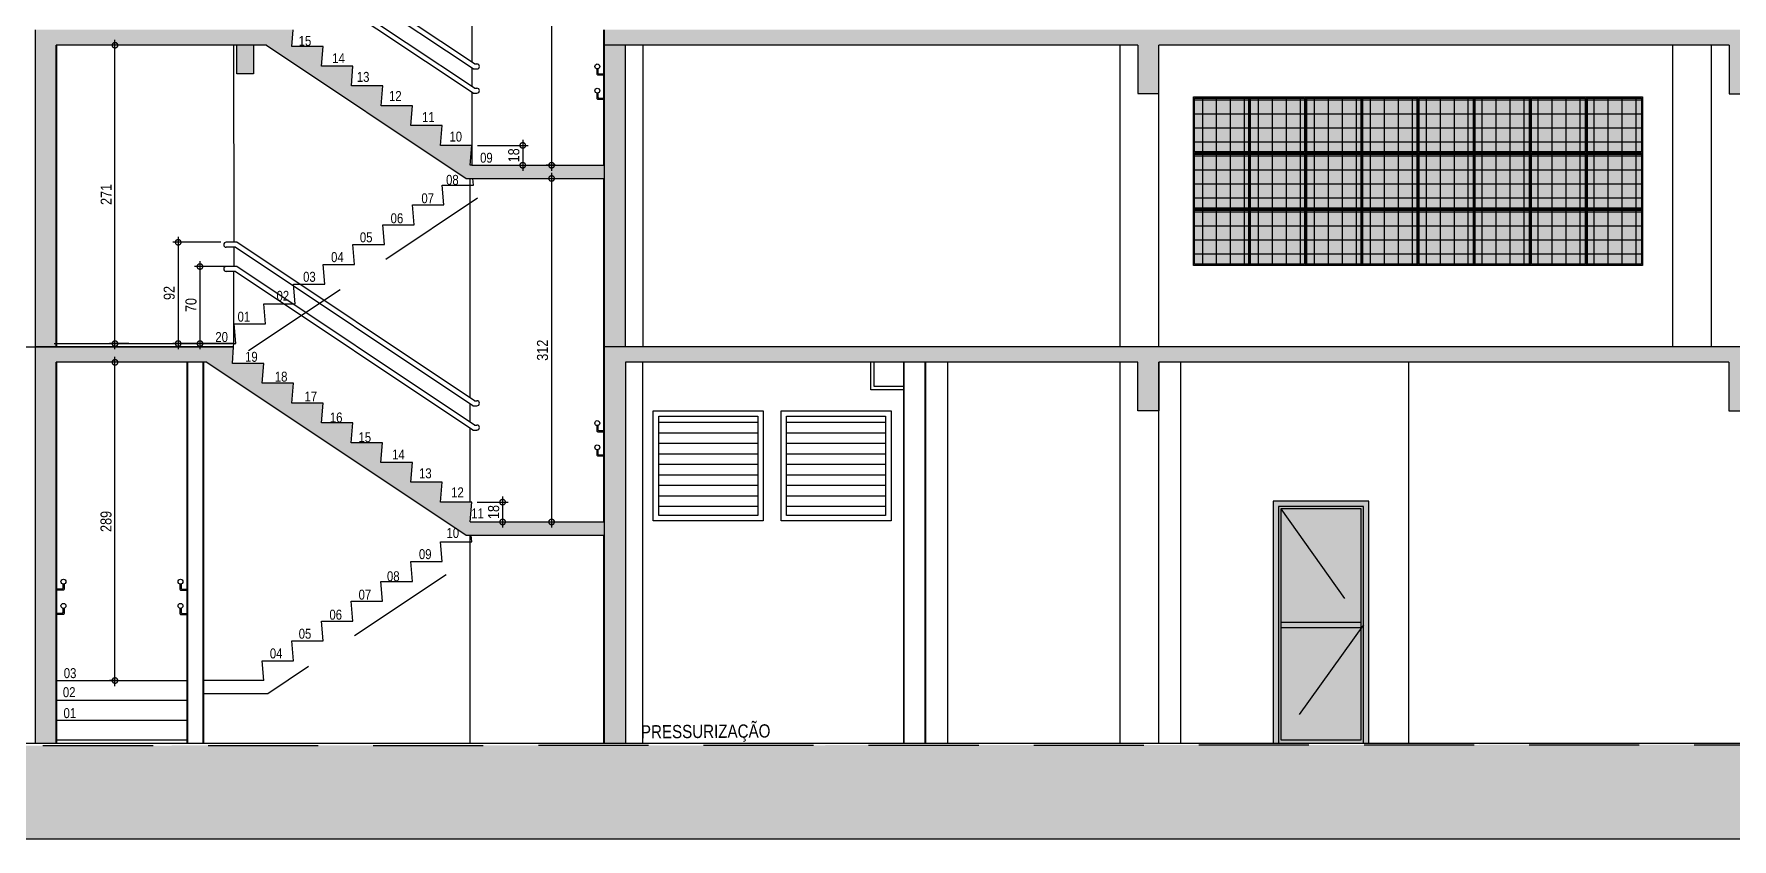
# Model space of a CAD drawing. Header units: metres. Extents: x -9138 to -7768, y 20 to 184.
# Drawn here: x -9022.03 to -9006.6, y 20.33 to 27.64 of the extents above; entities that cross this region are included whole.
import ezdxf
from ezdxf.enums import TextEntityAlignment as Align

# ---------------------------------------------------------------- set-up
doc = ezdxf.new("R2010")
doc.units = ezdxf.units.M
doc.linetypes.add('CTE ELEV$0$DASHEDX2', pattern=[1.5, 1, -0.5])
for name, color, linetype in [('ARQ-DIM EMBASAM', 2, 'Continuous'), ('CTE ELEV$0$ARQ-ALV ACAB', 4, 'Continuous'), ('CTE ELEV$0$ARQ-ALV OSSO', 5, 'Continuous'), ('CTE ELEV$0$ARQ-AUX', 7, 'Continuous'), ('CTE ELEV$0$ARQ-AUX1', 1, 'Continuous'), ('CTE ELEV$0$ARQ-AUX2', 2, 'Continuous'), ('CTE ELEV$0$ARQ-CAX', 1, 'Continuous'), ('CTE ELEV$0$ARQ-DIM', 2, 'Continuous'), ('CTE ELEV$0$ARQ-EST', 2, 'Continuous'), ('CTE ELEV$0$ARQ-PRJ', 7, 'CTE ELEV$0$DASHEDX2'), ('CTE ELEV$0$ARQ-TXT', 2, 'Continuous'), ('CTE ELEV$0$ES-CORTE', 2, 'Continuous')]:
    doc.layers.add(name, color=color, linetype=linetype)
doc.layers.add('CTE ELEV$0$COR-CAIX', color=7, linetype='Continuous', true_color=0x45494e)
doc.styles.add('CTE ELEV$0$Adesa', font='ARIALN.TTF')
doc.styles.add('CTE ELEV$0$M50', font='ARIALN.TTF', dxfattribs={"height": 0.15})
doc.dimstyles.new('CTE ELEV$0$ADESA 1-0050', dxfattribs={"dimtxt": 0.1, "dimasz": 0.1, "dimexe": 0.05, "dimexo": 0.05, "dimgap": 0.03, "dimtad": 1, "dimdec": 1, "dimlfac": 100, "dimzin": 12, "dimtxsty": 'CTE ELEV$0$Adesa', "dimblk": 'CTE ELEV$0$_DotSmall', "dimcen": 1, "dimdle": 0.05, "dimclrd": 1, "dimclre": 1, "dimclrt": 256, "dimazin": 3, "dimtm": 1e-09, "dimtfac": 1, "dimtdec": 1, "dimtmove": 1, "dimatfit": 0, "dimldrblk": 'CTE ELEV$0$_DotSmall', "dimfxl": 0.8, "dimtvp": 2, "dimtolj": 1, "dimtzin": 0, "dimarcsym": 0})
pattern_1 = [(0, (6.97724, 2.96994), (0, 0.09525), [])]
pattern_2 = [(0, (5.81747, 2.96994), (0, 0.09525), [])]

# ---------------------------------------------------------------- blocks, each defined once
blk = doc.blocks.new('CTE ELEV$0$V P ALUM')
at = {"layer": 'CTE ELEV$0$COR-CAIX', "transparency": 33554687}
h = blk.add_hatch(color=256, dxfattribs=at)
h.dxf.hatch_style = 1
h.paths.add_polyline_path([(0.87, 2.2), (0, 2.2), (0, 0), (0.87, 0)])
h = blk.add_hatch(color=254, dxfattribs=at)
h.dxf.hatch_style = 1
h.paths.add_polyline_path([(0.8, 2.13), (0.07, 2.13), (0.8, 1.103)], flags=17)
h.paths.add_polyline_path([(0.07, 2.13), (0.07, 1.1), (0.8, 1.1), (0.8, 1.103)])
h.paths.add_polyline_path([(0.8, 1.047), (0.8, 1.05), (0.07, 1.05), (0.07, 0.03), (0.071, 0.03)])
h.paths.add_polyline_path([(0.8, 1.047), (0.071, 0.03), (0.8, 0.03)], flags=17)
for points in [[(0.87, 2.2), (0, 2.2), (0, 0), (0.87, 0)], [(0.8, 0.03), (0.8, 2.13), (0.07, 2.13), (0.07, 0.03)]]:
    blk.add_lwpolyline(points, close=True)
for points in [[(0.82, 0), (0.82, 2.15), (0.05, 2.15), (0.05, 0)], [(0.07, 1.1), (0.8, 1.1)], [(0.07, 1.05), (0.8, 1.05)]]:
    blk.add_lwpolyline(points)
at = {"layer": 'CTE ELEV$0$ARQ-AUX'}
blk.add_lwpolyline([(0.87, 0), (0.87, 2.2), (0, 2.2), (0, 0)], close=True, dxfattribs=at)
at = {"layer": 'CTE ELEV$0$ARQ-PRJ'}
blk.add_lwpolyline([(0.07, 2.13), (0.82, 1.075), (0.05, 0)], dxfattribs=at)
blk = doc.blocks.new('CTE ELEV$0$CT AA 1 ANDAR')
at = {"layer": 'CTE ELEV$0$ARQ-CAX'}
h = blk.add_hatch(dxfattribs=at)
h.set_pattern_fill('LINE', scale=0.03)
h.set_pattern_definition(pattern_2)
h.paths.add_polyline_path([(5.468, 2.97), (6.367, 2.97), (6.367, 2.07), (5.468, 2.07)])
h = blk.add_hatch(dxfattribs=at)
h.set_pattern_fill('LINE', scale=0.03)
h.set_pattern_definition(pattern_2)
h.paths.add_polyline_path([(5.468, 2.97), (6.367, 2.97), (6.367, 2.07), (5.468, 2.07)])
h = blk.add_hatch(dxfattribs=at)
h.set_pattern_fill('LINE', scale=0.03)
h.set_pattern_definition(pattern_1)
h.paths.add_polyline_path([(6.628, 2.97), (7.527, 2.97), (7.527, 2.07), (6.628, 2.07)])
h = blk.add_hatch(dxfattribs=at)
h.set_pattern_fill('LINE', scale=0.03)
h.set_pattern_definition(pattern_1)
h.paths.add_polyline_path([(6.628, 2.97), (7.527, 2.97), (7.527, 2.07), (6.628, 2.07)])
at = {"layer": 'CTE ELEV$0$ES-CORTE'}
h = blk.add_hatch(color=8, dxfattribs=at)
h.dxf.hatch_style = 1
h.paths.add_polyline_path([(4.975, 2.01), (3.754, 2.01), (3.754, 2.01), (3.769, 2.19), (3.484, 2.19), (3.499, 2.37), (3.214, 2.37), (3.229, 2.55), (2.944, 2.55), (2.959, 2.73), (2.674, 2.73), (2.689, 2.91), (2.404, 2.91), (2.419, 3.09), (2.134, 3.09), (2.149, 3.27), (1.864, 3.27), (1.879, 3.45), (1.594, 3.45), (1.606, 3.6), (-0.195, 3.6), (-0.195, 0), (-0.005, 0), (-0.005, 3.46), (1.362, 3.46), (3.717, 1.89), (4.975, 1.89)])
h = blk.add_hatch(color=8, dxfattribs=at)
h.dxf.hatch_style = 1
h.paths.add_polyline_path([(4.975, 2.01), (3.754, 2.01), (3.754, 2.01), (3.769, 2.19), (3.484, 2.19), (3.499, 2.37), (3.214, 2.37), (3.229, 2.55), (2.944, 2.55), (2.959, 2.73), (2.674, 2.73), (2.689, 2.91), (2.404, 2.91), (2.419, 3.09), (2.134, 3.09), (2.149, 3.27), (1.864, 3.27), (1.879, 3.45), (1.594, 3.45), (1.606, 3.6), (-0.195, 3.6), (-0.195, 0), (-0.005, 0), (-0.005, 3.46), (1.362, 3.46), (3.717, 1.89), (4.975, 1.89)])
h = blk.add_hatch(color=8, dxfattribs=at)
h.dxf.hatch_style = 1
h.paths.add_polyline_path([(15.189, 3.02), (15.379, 3.02), (15.379, 3.46), (20.639, 3.46), (20.639, 3.02), (20.829, 3.02), (20.829, 3.46), (26.189, 3.46), (26.189, 0), (26.379, 0), (26.379, 3.6), (4.975, 3.6), (4.975, 0), (5.165, 0), (5.165, 3.46), (9.819, 3.46), (9.819, 3.02), (10.009, 3.02), (10.009, 3.46), (15.189, 3.46)])
at = {"layer": 'CTE ELEV$0$ARQ-ALV ACAB'}
for p, q in [((4.97, 2.01, 0), (4.97, 3.6, 0)), ((4.97, 2.01, 0), (4.97, 3.6, 0)), ((0, 0, 0), (0, 3.46, 0)), ((0, 0, 0), (0, 3.46, 0)), ((1.184, 0, 0), (1.184, 3.46, 0)), ((1.184, 0, 0), (1.184, 3.46, 0)), ((1.334, 0, 0), (1.334, 3.46, 0)), ((1.334, 0, 0), (1.334, 3.46, 0)), ((7.693, 0), (7.693, 3.46)), ((7.693, 0), (7.693, 3.46)), ((7.893, 0), (7.893, 3.46)), ((7.893, 0), (7.893, 3.46)), ((4.97, 0, 0), (4.97, 1.89, 0)), ((4.97, 0, 0), (4.97, 1.89, 0)), ((0, 0.03, 0), (1.184, 0.03, 0)), ((0, 0.03, 0), (1.184, 0.03, 0))]:
    blk.add_line(p, q, dxfattribs=at)
at = {"layer": 'CTE ELEV$0$ARQ-ALV ACAB', "elevation": 0}
blk.add_lwpolyline([(1.606, 3.6), (1.609, 3.63), (1.324, 3.63)], dxfattribs=at)
blk.add_lwpolyline([(1.606, 3.6), (1.609, 3.63), (1.324, 3.63)], dxfattribs=at)
at = {"layer": 'CTE ELEV$0$ARQ-ALV OSSO'}
for p, q in [((1.189, 0, 0), (1.189, 3.46, 0)), ((1.189, 0, 0), (1.189, 3.46, 0)), ((1.329, 0, 0), (1.329, 3.46, 0)), ((1.329, 0, 0), (1.329, 3.46, 0)), ((7.698, 0), (7.698, 3.46)), ((7.698, 0), (7.698, 3.46)), ((7.888, 0), (7.888, 3.46)), ((7.888, 0), (7.888, 3.46))]:
    blk.add_line(p, q, dxfattribs=at)
at = {"layer": 'CTE ELEV$0$ARQ-AUX'}
for p, q in [((8.093, 0), (8.093, 3.46)), ((10.209, 0), (10.209, 3.46))]:
    blk.add_line(p, q, dxfattribs=at)
at = {"layer": 'CTE ELEV$0$ARQ-AUX1'}
for p, q in [((1.61, 4.55, 0), (1.609, 6.34)), ((3.754, 3.137, 0), (3.754, 5.13, 0)), ((3.754, 3.137, 0), (3.754, 5.13, 0)), ((1.634, 4.55, 0), (1.537, 4.55, 0)), ((1.634, 4.55, 0), (1.537, 4.55, 0)), ((1.62, 4.505, 0), (1.538, 4.505, 0)), ((1.62, 4.505, 0), (1.538, 4.505, 0)), ((1.61, 4.33, 0), (1.61, 4.505, 0)), ((1.61, 4.33, 0), (1.61, 4.505, 0)), ((3.78, 3.065, 0), (1.62, 4.505, 0)), ((3.78, 3.065, 0), (1.62, 4.505, 0)), ((3.794, 3.11, 0), (1.634, 4.55, 0)), ((3.794, 3.11, 0), (1.634, 4.55, 0)), ((1.634, 4.33, 0), (1.538, 4.33, 0)), ((1.634, 4.33, 0), (1.538, 4.33, 0)), ((3.794, 2.89, 0), (1.634, 4.33, 0)), ((3.794, 2.89, 0), (1.634, 4.33, 0)), ((1.62, 4.285, 0), (1.538, 4.285, 0)), ((1.62, 4.285, 0), (1.538, 4.285, 0)), ((1.609, 3.63), (1.609, 4.285)), ((1.609, 3.63), (1.609, 4.285)), ((3.78, 2.845, 0), (1.62, 4.285, 0)), ((3.78, 2.845, 0), (1.62, 4.285, 0)), ((5.324, 0, 0), (5.324, 3.46, 0)), ((5.324, 0, 0), (5.324, 3.46, 0)), ((9.659, 0), (9.659, 3.46)), ((9.659, 0), (9.659, 3.46)), ((10.009, 0), (10.009, 3.46)), ((10.009, 0), (10.009, 3.46)), ((3.794, 3.11, 0), (3.818, 3.11, 0)), ((3.794, 3.11, 0), (3.818, 3.11, 0)), ((3.754, 2.917, 0), (3.754, 3.083, 0)), ((3.754, 2.917, 0), (3.754, 3.083, 0)), ((3.78, 3.065, 0), (3.816, 3.065, 0)), ((3.78, 3.065, 0), (3.816, 3.065, 0)), ((3.754, 2.19, 0), (3.754, 2.863, 0)), ((3.754, 2.19, 0), (3.754, 2.863, 0)), ((3.78, 2.845, 0), (3.816, 2.845, 0)), ((3.78, 2.845, 0), (3.816, 2.845, 0)), ((3.794, 2.89, 0), (3.816, 2.89, 0)), ((3.794, 2.89, 0), (3.816, 2.89, 0)), ((3.754, 0, 0), (3.754, 1.89, 0)), ((3.754, 0, 0), (3.754, 1.89, 0)), ((0, 0.57, 0), (1.184, 0.57, 0)), ((0, 0.57, 0), (1.184, 0.57, 0)), ((0, 0.39, 0), (1.184, 0.39, 0)), ((0, 0.39, 0), (1.184, 0.39, 0)), ((0, 0.21, 0), (1.184, 0.21, 0)), ((0, 0.21, 0), (1.184, 0.21, 0))]:
    blk.add_line(p, q, dxfattribs=at)
for points in [[(7.693, 3.21), (7.393, 3.21), (7.393, 3.46)], [(7.693, 3.24), (7.423, 3.24), (7.423, 3.46)], [(12.278, 3.46), (12.278, 0)]]:
    blk.add_lwpolyline(points, dxfattribs=at)
at = {"layer": 'CTE ELEV$0$ARQ-AUX1', "elevation": 0}
for points in [[(4.904, 2.885), (4.904, 2.84, 0.414214), (4.914, 2.83), (4.975, 2.83)], [(4.904, 2.885), (4.904, 2.84, 0.414214), (4.914, 2.83), (4.975, 2.83)], [(4.914, 2.885), (4.914, 2.85, 0.414214), (4.924, 2.84), (4.975, 2.84)], [(4.914, 2.885), (4.914, 2.85, 0.414214), (4.924, 2.84), (4.975, 2.84)], [(4.904, 2.665), (4.904, 2.62, 0.414214), (4.914, 2.61), (4.975, 2.61)], [(4.904, 2.665), (4.904, 2.62, 0.414214), (4.914, 2.61), (4.975, 2.61)], [(4.914, 2.665), (4.914, 2.63, 0.414214), (4.924, 2.62), (4.975, 2.62)], [(4.914, 2.665), (4.914, 2.63, 0.414214), (4.924, 2.62), (4.975, 2.62)], [(0.065, 1.445), (0.065, 1.4, -0.414214), (0.055, 1.39), (-0.005, 1.39)], [(0.055, 1.445), (0.055, 1.41, -0.414214), (0.045, 1.4), (-0.005, 1.4)], [(0.065, 1.445), (0.065, 1.4, -0.414214), (0.055, 1.39), (-0.005, 1.39)], [(0.055, 1.445), (0.055, 1.41, -0.414214), (0.045, 1.4), (-0.005, 1.4)], [(1.118, 1.445), (1.118, 1.4, 0.414214), (1.128, 1.39), (1.189, 1.39)], [(1.118, 1.445), (1.118, 1.4, 0.414214), (1.128, 1.39), (1.189, 1.39)], [(1.128, 1.445), (1.128, 1.41, 0.414214), (1.138, 1.4), (1.189, 1.4)], [(1.128, 1.445), (1.128, 1.41, 0.414214), (1.138, 1.4), (1.189, 1.4)], [(0.065, 1.225), (0.065, 1.18, -0.414214), (0.055, 1.17), (-0.005, 1.17)], [(0.055, 1.225), (0.055, 1.19, -0.414214), (0.045, 1.18), (-0.005, 1.18)], [(0.065, 1.225), (0.065, 1.18, -0.414214), (0.055, 1.17), (-0.005, 1.17)], [(0.055, 1.225), (0.055, 1.19, -0.414214), (0.045, 1.18), (-0.005, 1.18)], [(1.118, 1.225), (1.118, 1.18, 0.414214), (1.128, 1.17), (1.189, 1.17)], [(1.118, 1.225), (1.118, 1.18, 0.414214), (1.128, 1.17), (1.189, 1.17)], [(1.128, 1.225), (1.128, 1.19, 0.414214), (1.138, 1.18), (1.189, 1.18)], [(1.128, 1.225), (1.128, 1.19, 0.414214), (1.138, 1.18), (1.189, 1.18)]]:
    blk.add_lwpolyline(points, format="xyb", dxfattribs=at)
at = {"layer": 'CTE ELEV$0$ARQ-AUX1'}
for centre in [(4.909, 2.908, 0), (4.909, 2.908, 0), (4.909, 2.688, 0), (4.909, 2.688, 0), (0.06, 1.468, 0), (0.06, 1.468, 0), (1.123, 1.468, 0), (1.123, 1.468, 0), (0.06, 1.248, 0), (0.06, 1.248, 0), (1.123, 1.248, 0), (1.123, 1.248, 0)]:
    blk.add_circle(centre, 0.0225, dxfattribs=at)
for centre, start, end in [((1.538, 4.528, 0), 90, 270), ((1.538, 4.528, 0), 90, 270), ((1.538, 4.308, 0), 90, 270), ((1.538, 4.308, 0), 90, 270), ((3.816, 3.088, 0), 270, 90), ((3.816, 3.088, 0), 270, 90), ((3.816, 2.868, 0), 270, 90), ((3.816, 2.868, 0), 270, 90)]:
    blk.add_arc(centre, 0.0225, start, end, dxfattribs=at)
at = {"layer": 'CTE ELEV$0$ARQ-CAX', "elevation": 0}
for points in [[(5.418, 3.02), (6.417, 3.02), (6.417, 2.02), (5.418, 2.02)], [(5.418, 3.02), (6.417, 3.02), (6.417, 2.02), (5.418, 2.02)], [(5.468, 2.97), (6.367, 2.97), (6.367, 2.07), (5.468, 2.07)], [(5.468, 2.97), (6.367, 2.97), (6.367, 2.07), (5.468, 2.07)]]:
    blk.add_lwpolyline(points, close=True, dxfattribs=at)
at = {"layer": 'CTE ELEV$0$ARQ-CAX'}
for points in [[(6.578, 3.02), (7.577, 3.02), (7.577, 2.02), (6.578, 2.02)], [(6.578, 3.02), (7.577, 3.02), (7.577, 2.02), (6.578, 2.02)], [(6.628, 2.97), (7.527, 2.97), (7.527, 2.07), (6.628, 2.07)], [(6.628, 2.97), (7.527, 2.97), (7.527, 2.07), (6.628, 2.07)]]:
    blk.add_lwpolyline(points, close=True, dxfattribs=at)
at = {"layer": 'CTE ELEV$0$ARQ-EST'}
blk.add_line((3.717, 1.89, 0), (4.975, 1.89, 0), dxfattribs=at)
blk.add_line((3.717, 1.89, 0), (4.975, 1.89, 0), dxfattribs=at)
at = {"layer": 'CTE ELEV$0$ARQ-EST', "elevation": 0}
for points in [[(1.594, 3.45), (1.606, 3.6)], [(1.594, 3.45), (1.606, 3.6)], [(1.362, 3.46), (3.717, 1.89)], [(1.362, 3.46), (3.717, 1.89)], [(1.864, 3.27), (1.879, 3.45), (1.594, 3.45)], [(1.864, 3.27), (1.879, 3.45), (1.594, 3.45)], [(2.134, 3.09), (2.149, 3.27), (1.864, 3.27)], [(2.134, 3.09), (2.149, 3.27), (1.864, 3.27)], [(2.404, 2.91), (2.419, 3.09), (2.134, 3.09)], [(2.404, 2.91), (2.419, 3.09), (2.134, 3.09)], [(2.674, 2.73), (2.689, 2.91), (2.404, 2.91)], [(2.674, 2.73), (2.689, 2.91), (2.404, 2.91)], [(2.944, 2.55), (2.959, 2.73), (2.674, 2.73)], [(2.944, 2.55), (2.959, 2.73), (2.674, 2.73)], [(3.214, 2.37), (3.229, 2.55), (2.944, 2.55)], [(3.214, 2.37), (3.229, 2.55), (2.944, 2.55)], [(3.484, 2.19), (3.499, 2.37), (3.214, 2.37)], [(3.484, 2.19), (3.499, 2.37), (3.214, 2.37)], [(3.754, 2.01), (3.769, 2.19), (3.484, 2.19)], [(3.754, 2.01), (3.769, 2.19), (3.484, 2.19)], [(3.754, 2.01), (3.754, 2.01), (4.975, 2.01)], [(3.754, 2.01), (3.754, 2.01), (4.975, 2.01)]]:
    blk.add_lwpolyline(points, dxfattribs=at)
at = {"layer": 'CTE ELEV$0$ARQ-PRJ', "elevation": 0}
for points in [[(3.769, 1.83), (3.764, 1.89)], [(3.769, 1.83), (3.764, 1.89)], [(3.499, 1.65), (3.484, 1.83), (3.769, 1.83)], [(3.499, 1.65), (3.484, 1.83), (3.769, 1.83)], [(3.229, 1.47), (3.214, 1.65), (3.499, 1.65)], [(3.229, 1.47), (3.214, 1.65), (3.499, 1.65)], [(3.535, 1.53), (1.915, 0.45)], [(3.535, 1.53), (1.915, 0.45)], [(2.959, 1.29), (2.944, 1.47), (3.229, 1.47)], [(2.959, 1.29), (2.944, 1.47), (3.229, 1.47)], [(2.689, 1.11), (2.674, 1.29), (2.959, 1.29)], [(2.689, 1.11), (2.674, 1.29), (2.959, 1.29)], [(2.419, 0.93), (2.404, 1.11), (2.689, 1.11)], [(2.419, 0.93), (2.404, 1.11), (2.689, 1.11)], [(2.149, 0.75), (2.134, 0.93), (2.419, 0.93)], [(2.149, 0.75), (2.134, 0.93), (2.419, 0.93)], [(1.879, 0.57), (1.864, 0.75), (2.149, 0.75)], [(1.879, 0.57), (1.864, 0.75), (2.149, 0.75)], [(1.879, 0.57), (1.334, 0.57)], [(1.879, 0.57), (1.334, 0.57)], [(1.915, 0.45), (1.334, 0.45)], [(1.915, 0.45), (1.334, 0.45)]]:
    blk.add_lwpolyline(points, dxfattribs=at)
at = {"layer": 'CTE ELEV$0$ES-CORTE'}
for p, q in [((1.606, 3.6, 0), (-0.195, 3.6, 0)), ((-0.195, 0, 0), (-0.195, 3.6, 0)), ((1.606, 3.6, 0), (-0.195, 3.6, 0)), ((-0.195, 0, 0), (-0.195, 3.6, 0)), ((4.975, 0, 0), (4.975, 3.6, 0)), ((26.379, 3.6), (4.975, 3.6, 0)), ((4.975, 0, 0), (4.975, 3.6, 0)), ((26.379, 3.6), (4.975, 3.6, 0)), ((1.362, 3.46, 0), (-0.005, 3.46, 0)), ((-0.005, 0, 0), (-0.005, 3.46, 0)), ((1.362, 3.46, 0), (-0.005, 3.46, 0)), ((-0.005, 0, 0), (-0.005, 3.46, 0)), ((-41.797, 0), (40.794, 0)), ((-41.797, 0), (40.794, 0))]:
    blk.add_line(p, q, dxfattribs=at)
for points in [[(15.189, 3.46), (10.009, 3.46), (10.009, 3.02), (9.819, 3.02), (9.819, 3.46), (5.165, 3.46), (5.165, 0)], [(15.189, 3.46), (10.009, 3.46), (10.009, 3.02), (9.819, 3.02), (9.819, 3.46), (5.165, 3.46), (5.165, 0)], [(15.189, 3.46), (15.189, 3.02), (15.379, 3.02), (15.379, 3.46)], [(15.189, 3.46), (15.189, 3.02), (15.379, 3.02), (15.379, 3.46)]]:
    blk.add_lwpolyline(points, dxfattribs=at)
at = {"layer": 'CTE ELEV$0$ARQ-CAX'}
blk.add_blockref('CTE ELEV$0$V P ALUM', (11.048, 0), dxfattribs=at)
blk.add_blockref('CTE ELEV$0$V P ALUM', (11.048, 0), dxfattribs=at)
at = {"layer": 'CTE ELEV$0$ARQ-TXT', "style": 'CTE ELEV$0$M50'}
for s, p in [('20', (1.497, 3.69, 0)), ('20', (1.497, 3.69, 0)), ('19', (1.767, 3.51, 0)), ('19', (1.767, 3.51, 0)), ('18', (2.037, 3.33, 0)), ('18', (2.037, 3.33, 0)), ('17', (2.307, 3.15, 0)), ('17', (2.307, 3.15, 0)), ('16', (2.537, 2.959, 0)), ('16', (2.537, 2.959, 0)), ('15', (2.797, 2.779, 0)), ('15', (2.797, 2.779, 0)), ('14', (3.103, 2.623, 0)), ('14', (3.103, 2.623, 0)), ('13', (3.347, 2.452, 0)), ('13', (3.347, 2.452, 0)), ('12', (3.639, 2.28, 0)), ('12', (3.639, 2.28, 0)), ('11', (3.821, 2.088, 0)), ('11', (3.821, 2.088, 0)), ('10', (3.596, 1.91, 0)), ('10', (3.596, 1.91, 0)), ('09', (3.346, 1.718, 0)), ('09', (3.346, 1.718, 0)), ('08', (3.056, 1.517, 0)), ('08', (3.056, 1.517, 0)), ('07', (2.798, 1.35, 0)), ('07', (2.798, 1.35, 0)), ('06', (2.533, 1.168, 0)), ('06', (2.533, 1.168, 0)), ('05', (2.254, 0.995, 0)), ('05', (2.254, 0.995, 0)), ('04', (1.992, 0.816, 0)), ('04', (1.992, 0.816, 0)), ('03', (0.12, 0.637, 0)), ('03', (0.12, 0.637, 0)), ('02', (0.112, 0.464, 0)), ('02', (0.112, 0.464, 0)), ('01', (0.118, 0.274, 0)), ('01', (0.118, 0.274, 0))]:
    blk.add_text(s, height=0.09, dxfattribs=at).set_placement(p, align=Align.MIDDLE)
at = {"layer": 'CTE ELEV$0$ARQ-TXT', "style": 'CTE ELEV$0$Adesa'}
blk.add_text('PRESSURIZAÇÃO', height=0.12, rotation=0.4387, dxfattribs=at).set_placement((5.894, 0.048, -0.035), align=Align.CENTER)
blk.add_text('PRESSURIZAÇÃO', height=0.12, rotation=0.4387, dxfattribs=at).set_placement((5.894, 0.048, -0.035), align=Align.CENTER)
blk = doc.blocks.new('CTE ELEV$0$V NEOREX 18')
at = {"layer": 'CTE ELEV$0$ARQ-AUX'}
h = blk.add_hatch(dxfattribs=at)
h.set_pattern_fill('NET', color=256, scale=0.04)
h.set_pattern_definition([(0, (0.255, 0.5), (0, 0.127), []), (90, (0.255, 0.5), (-0.127, 8e-18), [])])
h.paths.add_polyline_path([(0.01, 0.5), (0.01, 0.01), (0.5, 0.01), (0.5, 0.5)])
at = {"layer": 'CTE ELEV$0$COR-CAIX'}
h = blk.add_hatch(color=256, dxfattribs=at)
h.dxf.hatch_style = 1
h.paths.add_polyline_path([(0, 0.51), (0.51, 0.51), (0.51, 0), (0, 0)])
at = {"layer": 'CTE ELEV$0$ARQ-AUX'}
for points in [[(0, 0.51), (0.51, 0.51), (0.51, 0), (0, 0)], [(0.01, 0.5), (0.5, 0.5), (0.5, 0.01), (0.01, 0.01)]]:
    blk.add_lwpolyline(points, close=True, dxfattribs=at)
blk = doc.blocks.new('CTE ELEV$0$CT AA 2 ANDAR')
at = {"layer": 'CTE ELEV$0$ES-CORTE'}
h = blk.add_hatch(color=8, dxfattribs=at)
h.dxf.hatch_style = 1
h.paths.add_polyline_path([(1.6361, 3.0149), (1.7861, 3.0149), (1.7861, 3.2749), (1.6361, 3.2749)], flags=17)
h.paths.add_polyline_path([(1.9036, 3.2749), (3.7186, 2.0649), (4.9747, 2.0649), (4.9747, 2.1849), (3.7697, 2.1849), (3.755, 2.1849), (3.7698, 2.3625), (3.7698, 2.3649), (3.485, 2.3649), (3.5, 2.5449), (3.215, 2.5449), (3.23, 2.7249), (2.945, 2.7249), (2.96, 2.9049), (2.675, 2.9049), (2.69, 3.0849), (2.405, 3.0849), (2.42, 3.2649), (2.135, 3.2649), (2.1475, 3.4149), (-0.1953, 3.4149), (-0.1953, 0.5349), (-0.0053, 0.5349), (-0.0053, 3.2749)])
h = blk.add_hatch(color=8, dxfattribs=at)
h.dxf.hatch_style = 1
h.paths.add_polyline_path([(4.9747, 3.4149), (4.9747, 3.2749), (9.8193, 3.2749), (9.8193, 2.8351), (10.0092, 2.8351), (10.0092, 3.2749), (15.1893, 3.2749), (15.1893, 2.8349), (15.3793, 2.8349), (15.3793, 3.2749), (20.6393, 3.2749), (20.6393, 2.8349), (20.8293, 2.8349), (20.8293, 3.2749), (26.1894, 3.2749), (26.1894, 0.5349), (26.3793, 0.5349), (26.3793, 3.4149)])
h = blk.add_hatch(color=8, dxfattribs=at)
h.dxf.hatch_style = 1
h.paths.add_polyline_path([(4.9747, 0.5349), (5.1647, 0.5349), (5.1647, 3.2749), (4.9747, 3.2749)])
at = {"layer": 'CTE ELEV$0$ARQ-ALV ACAB'}
for p, q in [((4.9697, 2.1849, 0), (4.9697, 3.4149, 0)), ((-0.0003, 0.5349, 0), (-0.0003, 3.2749, 0)), ((4.9697, 0.5349, 0), (4.9697, 2.0649, 0)), ((-0.0247, 0.5649, 0), (1.6087, 0.5649, 0))]:
    blk.add_line(p, q, dxfattribs=at)
at = {"layer": 'CTE ELEV$0$ARQ-AUX'}
blk.add_line((14.679, 0.5349), (14.6793, 3.2749), dxfattribs=at)
at = {"layer": 'CTE ELEV$0$ARQ-AUX1'}
for p, q in [((3.7698, 5.1139, 0), (3.7698, 3.1209, 0)), ((3.7801, 3.0599, 0), (1.8857, 4.32, 0)), ((3.7937, 3.1049, 0), (1.8993, 4.365, 0)), ((3.7801, 2.8399, 0), (1.8857, 4.1, 0)), ((3.7937, 2.8849, 0), (1.8993, 4.145, 0)), ((5.3245, 0.5349, 0), (5.3245, 3.2749, 0)), ((9.659, 0.5349), (9.6593, 3.2749)), ((10.0092, 0.5349), (10.0092, 3.2748)), ((15.029, 0.5349), (15.0293, 3.2749)), ((3.7937, 3.1049, 0), (3.8177, 3.1049, 0)), ((3.7698, 3.0668, 0), (3.7698, 2.9009, 0)), ((3.7801, 3.0599, 0), (3.8162, 3.0599, 0)), ((3.7698, 2.8468, 0), (3.7698, 2.1849, 0)), ((3.7801, 2.8399, 0), (3.8162, 2.8399, 0)), ((3.7937, 2.8849, 0), (3.8162, 2.8849, 0)), ((10.009, 0.5349), (10.0092, 2.815))]:
    blk.add_line(p, q, dxfattribs=at)
at = {"layer": 'CTE ELEV$0$ARQ-AUX1', "elevation": 0}
for points in [[(4.9042, 3.0599), (4.9042, 3.0149, 0.4142136), (4.9142, 3.0049), (4.9747, 3.0049)], [(4.9142, 3.0599), (4.9142, 3.0249, 0.4142136), (4.9242, 3.0149), (4.9747, 3.0149)], [(4.9042, 2.8399), (4.9042, 2.7949, 0.4142136), (4.9142, 2.7849), (4.9747, 2.7849)], [(4.9142, 2.8399), (4.9142, 2.8049, 0.4142136), (4.9242, 2.7949), (4.9747, 2.7949)]]:
    blk.add_lwpolyline(points, format="xyb", dxfattribs=at)
at = {"layer": 'CTE ELEV$0$ARQ-AUX1'}
for centre in [(4.9092, 3.0824, 0), (4.9092, 2.8624, 0)]:
    blk.add_circle(centre, 0.0225, dxfattribs=at)
for centre in [(3.8162, 3.0824, 0), (3.8162, 2.8624, 0)]:
    blk.add_arc(centre, 0.0225, 270, 90, dxfattribs=at)
at = {"layer": 'CTE ELEV$0$ARQ-AUX2'}
blk.add_line((1.9036, 3.2749, 0), (3.7186, 2.0649, 0), dxfattribs=at)
at = {"layer": 'CTE ELEV$0$ARQ-AUX2', "elevation": 0}
blk.add_lwpolyline([(3.77, 2.1849), (3.755, 2.1849)], dxfattribs=at)
at = {"layer": 'CTE ELEV$0$ARQ-EST', "elevation": 0}
for points in [[(2.135, 3.2649), (2.1475, 3.4149)], [(2.405, 3.0849), (2.42, 3.2649), (2.135, 3.2649)], [(2.675, 2.9049), (2.69, 3.0849), (2.405, 3.0849)], [(2.945, 2.7249), (2.96, 2.9049), (2.675, 2.9049)], [(3.215, 2.5449), (3.23, 2.7249), (2.945, 2.7249)], [(3.485, 2.3649), (3.5, 2.5449), (3.215, 2.5449)], [(3.755, 2.1849), (3.77, 2.3649), (3.485, 2.3649)], [(3.7697, 2.1849), (4.9747, 2.1849)], [(3.7186, 2.0649), (4.9747, 2.0649)]]:
    blk.add_lwpolyline(points, dxfattribs=at)
at = {"layer": 'CTE ELEV$0$ARQ-PRJ', "elevation": 0}
for points in [[(3.7847, 2.0049), (3.7797, 2.0649)], [(3.8211, 1.8849), (1.571, 0.3849)], [(3.5147, 1.8249), (3.4997, 2.0049), (3.7847, 2.0049)], [(3.2447, 1.6449), (3.2297, 1.8249), (3.5147, 1.8249)], [(2.9747, 1.4649), (2.9597, 1.6449), (3.2447, 1.6449)], [(2.7047, 1.2849), (2.6897, 1.4649), (2.9747, 1.4649)], [(2.4347, 1.1049), (2.4197, 1.2849), (2.7047, 1.2849)], [(2.1647, 0.9249), (2.1497, 1.1049), (2.4347, 1.1049)], [(1.8947, 0.7449), (1.8797, 0.9249), (2.1647, 0.9249)], [(1.6247, 0.5649), (1.6097, 0.7449), (1.8947, 0.7449)], [(1.6087, 0.5649), (1.6247, 0.5649)]]:
    blk.add_lwpolyline(points, dxfattribs=at)
at = {"layer": 'CTE ELEV$0$ES-CORTE'}
for p, q in [((-0.1953, 0.5349, 0), (-0.1953, 3.4149, 0)), ((4.9747, 0.5349, 0), (4.9747, 3.4149, 0)), ((1.9036, 3.2749, 0), (-0.0053, 3.2749, 0)), ((-0.0053, 0.5349, 0), (-0.0053, 3.2749, 0)), ((9.8193, 3.2749), (4.9747, 3.2749, 0)), ((5.1647, 0.5349, 0), (5.1647, 3.2749, 0)), ((15.1893, 3.2749), (10.0093, 3.2749)), ((-26.1008, 0.5349, 0), (1.6062, 0.5349, 0))]:
    blk.add_line(p, q, dxfattribs=at)
at = {"layer": 'CTE ELEV$0$ES-CORTE', "elevation": 0}
blk.add_lwpolyline([(1.7861, 3.2749), (1.7861, 3.0149), (1.6361, 3.0149), (1.6361, 3.2749)], dxfattribs=at)
at = {"layer": 'CTE ELEV$0$ES-CORTE'}
for points in [[(9.8193, 3.2749), (9.8193, 2.8351), (10.0093, 2.8351), (10.0093, 3.2749)], [(15.1893, 3.2749), (15.1893, 2.8349), (15.3793, 2.8349), (15.3793, 3.2749)], [(26.3793, 0.5349), (4.9747, 0.5349)]]:
    blk.add_lwpolyline(points, dxfattribs=at)
at = {"layer": 'CTE ELEV$0$ARQ-AUX1'}
for p in [(10.3238, 2.2956, 0), (10.8338, 2.2956, 0), (11.3438, 2.2956, 0), (11.8538, 2.2956, 0), (12.3638, 2.2956, 0), (12.8738, 2.2956, 0), (13.3838, 2.2956, 0), (13.8938, 2.2956, 0), (10.3238, 1.7856, 0), (10.8338, 1.7856, 0), (11.3438, 1.7856, 0), (11.8538, 1.7856, 0), (12.3638, 1.7856, 0), (12.8738, 1.7856, 0), (13.3838, 1.7856, 0), (13.8938, 1.7856, 0), (10.3238, 1.2756, 0), (10.8338, 1.2756, 0), (11.3438, 1.2756, 0), (11.8538, 1.2756, 0), (12.3638, 1.2756, 0), (12.8738, 1.2756, 0), (13.3838, 1.2756, 0), (13.8938, 1.2756, 0)]:
    blk.add_blockref('CTE ELEV$0$V NEOREX 18', p, dxfattribs=at)
at = {"layer": 'CTE ELEV$0$ARQ-TXT', "style": 'CTE ELEV$0$M50'}
for s, p in [('15', (2.2536, 3.314, 0)), ('14', (2.5589, 3.1574, 0)), ('13', (2.7818, 2.9873, 0)), ('12', (3.0744, 2.8148, 0)), ('11', (3.3747, 2.6228, 0)), ('10', (3.6231, 2.4453, 0)), ('09', (3.9018, 2.2531, 0)), ('08', (3.5925, 2.0521, 0)), ('07', (3.3685, 1.885, 0)), ('06', (3.089, 1.7033, 0)), ('05', (2.8096, 1.5302, 0)), ('04', (2.548, 1.3505, 0)), ('03', (2.2938, 1.1716, 0)), ('02', (2.0529, 0.9985, 0)), ('01', (1.6991, 0.8093, 0))]:
    blk.add_text(s, height=0.09, dxfattribs=at).set_placement(p, align=Align.MIDDLE)
blk = doc.blocks.new('CTE ELEV$0$_DotSmall')
at = {"color": 0, "linetype": 'ByBlock', "const_width": 0.5}
blk.add_lwpolyline([(-0.0625, 0, 1), (0.0625, 0, 1)], format="xyb", close=True, dxfattribs=at)
blk = doc.blocks.new('*D238')
at = {"layer": 'CTE ELEV$0$ES-CORTE', "color": 1, "lineweight": -2, "transparency": 16777216}
for p, q in [((-9018, 23.39), (-9017.72, 23.39)), ((-9017.77, 23.44), (-9017.77, 23.16)), ((-9018, 23.21), (-9017.72, 23.21))]:
    blk.add_line(p, q, dxfattribs=at)
at = {"layer": 'Defpoints', "color": 0, "transparency": 16777216}
for p in [(-9018.05, 23.39, 0), (-9018.05, 23.21, 0), (-9017.77, 23.21)]:
    blk.add_point(p, dxfattribs=at)
at = {"layer": 'CTE ELEV$0$ES-CORTE', "color": 1, "lineweight": -2, "transparency": 16777216, "xscale": 0.1, "yscale": 0.1, "zscale": 0.1}
for p, rotation in [((-9017.77, 23.39), 90), ((-9017.77, 23.21), 270)]:
    blk.add_blockref('CTE ELEV$0$_DotSmall', p, dxfattribs=dict(at, rotation=rotation))
at = {"layer": 'CTE ELEV$0$ES-CORTE', "transparency": 16777216, "insert": (-9017.851, 23.3), "char_height": 0.1, "attachment_point": 5, "rotation": 90, "style": 'CTE ELEV$0$Adesa'}
blk.add_mtext('\\A1;18', dxfattribs=at)
blk = doc.blocks.new('*D239')
at = {"layer": 'CTE ELEV$0$ES-CORTE', "color": 1, "lineweight": -2, "transparency": 16777216}
for p, q in [((-9017.999, 26.63), (-9017.537, 26.63)), ((-9017.587, 26.68), (-9017.587, 26.4)), ((-9017.999, 26.45), (-9017.537, 26.45))]:
    blk.add_line(p, q, dxfattribs=at)
at = {"layer": 'Defpoints', "color": 0, "transparency": 16777216}
for p in [(-9018.049, 26.63, 0), (-9018.049, 26.45, 0), (-9017.587, 26.45)]:
    blk.add_point(p, dxfattribs=at)
at = {"layer": 'CTE ELEV$0$ES-CORTE', "color": 1, "lineweight": -2, "transparency": 16777216, "xscale": 0.1, "yscale": 0.1, "zscale": 0.1}
for p, rotation in [((-9017.587, 26.63), 90), ((-9017.587, 26.45), 270)]:
    blk.add_blockref('CTE ELEV$0$_DotSmall', p, dxfattribs=dict(at, rotation=rotation))
at = {"layer": 'CTE ELEV$0$ES-CORTE', "transparency": 16777216, "insert": (-9017.668, 26.54), "char_height": 0.1, "attachment_point": 5, "rotation": 90, "style": 'CTE ELEV$0$Adesa'}
blk.add_mtext('\\A1;18', dxfattribs=at)
blk = doc.blocks.new('*D248')
at = {"layer": 'CTE ELEV$0$ES-CORTE', "color": 1, "lineweight": -2, "transparency": 16777216}
for p, q in [((-9020.283, 25.53), (-9020.569, 25.53)), ((-9020.519, 25.58), (-9020.519, 24.78)), ((-9020.283, 24.83), (-9020.569, 24.83))]:
    blk.add_line(p, q, dxfattribs=at)
at = {"layer": 'Defpoints', "color": 0, "transparency": 16777216}
for p in [(-9020.233, 25.53, 0), (-9020.519, 24.83), (-9020.233, 24.83, 0)]:
    blk.add_point(p, dxfattribs=at)
at = {"layer": 'CTE ELEV$0$ES-CORTE', "color": 1, "lineweight": -2, "transparency": 16777216, "xscale": 0.1, "yscale": 0.1, "zscale": 0.1}
for p, rotation in [((-9020.519, 25.53), 90), ((-9020.519, 24.83), 270)]:
    blk.add_blockref('CTE ELEV$0$_DotSmall', p, dxfattribs=dict(at, rotation=rotation))
at = {"layer": 'CTE ELEV$0$ES-CORTE', "transparency": 16777216, "insert": (-9020.6, 25.18), "char_height": 0.1, "attachment_point": 5, "rotation": 90, "style": 'CTE ELEV$0$Adesa'}
blk.add_mtext('\\A1;70', dxfattribs=at)
blk = doc.blocks.new('*D249')
at = {"layer": 'CTE ELEV$0$ES-CORTE', "color": 1, "lineweight": -2, "transparency": 16777216}
for p, q in [((-9020.717, 25.8), (-9020.717, 24.78)), ((-9020.331, 25.75), (-9020.767, 25.75)), ((-9020.333, 24.83), (-9020.767, 24.83))]:
    blk.add_line(p, q, dxfattribs=at)
at = {"layer": 'Defpoints', "color": 0, "transparency": 16777216}
for p in [(-9020.281, 25.75, 0), (-9020.717, 24.83), (-9020.283, 24.83)]:
    blk.add_point(p, dxfattribs=at)
at = {"layer": 'CTE ELEV$0$ES-CORTE', "color": 1, "lineweight": -2, "transparency": 16777216, "xscale": 0.1, "yscale": 0.1, "zscale": 0.1}
for p, rotation in [((-9020.717, 25.75), 90), ((-9020.717, 24.83), 270)]:
    blk.add_blockref('CTE ELEV$0$_DotSmall', p, dxfattribs=dict(at, rotation=rotation))
at = {"layer": 'CTE ELEV$0$ES-CORTE', "transparency": 16777216, "insert": (-9020.798, 25.29), "char_height": 0.1, "attachment_point": 5, "rotation": 90, "style": 'CTE ELEV$0$Adesa'}
blk.add_mtext('\\A1;92', dxfattribs=at)
blk = doc.blocks.new('*D269')
at = {"layer": 'CTE ELEV$0$ARQ-DIM', "color": 1, "lineweight": -2, "transparency": 16777216}
for p, q in [((-9021.291, 21.72), (-9021.291, 24.71)), ((-9021.277, 24.66), (-9021.341, 24.66)), ((-9021.277, 21.77), (-9021.341, 21.77))]:
    blk.add_line(p, q, dxfattribs=at)
at = {"layer": 'Defpoints', "color": 0, "transparency": 16777216}
for p in [(-9021.291, 24.66), (-9021.227, 24.66, 0), (-9021.227, 21.77, 0)]:
    blk.add_point(p, dxfattribs=at)
at = {"layer": 'CTE ELEV$0$ARQ-DIM', "color": 1, "lineweight": -2, "transparency": 16777216, "xscale": 0.1, "yscale": 0.1, "zscale": 0.1}
for p, rotation in [((-9021.291, 24.66), 90), ((-9021.291, 21.77), 270)]:
    blk.add_blockref('CTE ELEV$0$_DotSmall', p, dxfattribs=dict(at, rotation=rotation))
at = {"layer": 'CTE ELEV$0$ARQ-DIM', "transparency": 16777216, "insert": (-9021.372, 23.215), "char_height": 0.1, "attachment_point": 5, "rotation": 90, "style": 'CTE ELEV$0$Adesa'}
blk.add_mtext('\\A1;289', dxfattribs=at)
blk = doc.blocks.new('*D270')
at = {"layer": 'CTE ELEV$0$ARQ-DIM', "color": 1, "lineweight": -2, "transparency": 16777216}
for p, q in [((-9021.164, 27.54), (-9021.341, 27.54)), ((-9021.291, 24.78), (-9021.291, 27.59)), ((-9021.164, 24.83), (-9021.341, 24.83))]:
    blk.add_line(p, q, dxfattribs=at)
at = {"layer": 'Defpoints', "color": 0, "transparency": 16777216}
for p in [(-9021.291, 27.54), (-9021.114, 27.54, 0), (-9021.114, 24.83, 0)]:
    blk.add_point(p, dxfattribs=at)
at = {"layer": 'CTE ELEV$0$ARQ-DIM', "color": 1, "lineweight": -2, "transparency": 16777216, "xscale": 0.1, "yscale": 0.1, "zscale": 0.1}
for p, rotation in [((-9021.291, 27.54), 90), ((-9021.291, 24.83), 270)]:
    blk.add_blockref('CTE ELEV$0$_DotSmall', p, dxfattribs=dict(at, rotation=rotation))
at = {"layer": 'CTE ELEV$0$ARQ-DIM', "transparency": 16777216, "insert": (-9021.371, 26.185), "char_height": 0.1, "attachment_point": 5, "rotation": 90, "style": 'CTE ELEV$0$Adesa'}
blk.add_mtext('\\A1;271', dxfattribs=at)
blk = doc.blocks.new('*D271')
at = {"layer": 'CTE ELEV$0$ARQ-DIM', "color": 1, "lineweight": -2, "transparency": 16777216}
for p, q in [((-9017.325, 26.38), (-9017.325, 23.16)), ((-9017.422, 26.33), (-9017.275, 26.33)), ((-9017.422, 23.21), (-9017.275, 23.21))]:
    blk.add_line(p, q, dxfattribs=at)
at = {"layer": 'Defpoints', "color": 0, "transparency": 16777216}
for p in [(-9017.472, 26.33, 0), (-9017.472, 23.21, 0), (-9017.325, 23.21)]:
    blk.add_point(p, dxfattribs=at)
at = {"layer": 'CTE ELEV$0$ARQ-DIM', "color": 1, "lineweight": -2, "transparency": 16777216, "xscale": 0.1, "yscale": 0.1, "zscale": 0.1}
for p, rotation in [((-9017.325, 26.33), 90), ((-9017.325, 23.21), 270)]:
    blk.add_blockref('CTE ELEV$0$_DotSmall', p, dxfattribs=dict(at, rotation=rotation))
at = {"layer": 'CTE ELEV$0$ARQ-DIM', "transparency": 16777216, "insert": (-9017.407, 24.77), "char_height": 0.1, "attachment_point": 5, "rotation": 90, "style": 'CTE ELEV$0$Adesa'}
blk.add_mtext('\\A1;312', dxfattribs=at)
blk = doc.blocks.new('*D364')
at = {"layer": 'CTE ELEV$0$ARQ-DIM', "color": 1, "lineweight": -2, "transparency": 16777216}
for p, q in [((-9017.289, 29.379), (-9017.375, 29.379)), ((-9017.325, 29.429), (-9017.325, 26.4)), ((-9017.289, 26.45), (-9017.375, 26.45))]:
    blk.add_line(p, q, dxfattribs=at)
at = {"layer": 'Defpoints', "color": 0, "transparency": 16777216}
for p in [(-9017.239, 29.379), (-9017.325, 26.45), (-9017.239, 26.45, 0)]:
    blk.add_point(p, dxfattribs=at)
at = {"layer": 'CTE ELEV$0$ARQ-DIM', "color": 1, "lineweight": -2, "transparency": 16777216, "xscale": 0.1, "yscale": 0.1, "zscale": 0.1}
for p, rotation in [((-9017.325, 29.379), 90), ((-9017.325, 26.45), 270)]:
    blk.add_blockref('CTE ELEV$0$_DotSmall', p, dxfattribs=dict(at, rotation=rotation))
at = {"layer": 'CTE ELEV$0$ARQ-DIM', "transparency": 16777216, "insert": (-9017.407, 27.915), "char_height": 0.1, "attachment_point": 5, "rotation": 90, "style": 'CTE ELEV$0$Adesa'}
blk.add_mtext('\\A1;293', dxfattribs=at)
blk = doc.blocks.new('CTE ELEV')
at = {"layer": 'CTE ELEV$0$ARQ-AUX'}
h = blk.add_hatch(dxfattribs=at)
h.set_pattern_fill('EARTH', color=8, scale=0.1)
edge = h.paths.add_edge_path()
edge.add_line((-8985.5736, 21.1977), (-9063.4352, 21.158))
edge.add_line((-9063.4352, 21.158), (-9063.4352, 21.1579))
edge.add_line((-9063.4352, 21.1579), (-9063.6252, 21.1579))
edge.add_line((-9063.6252, 21.1579), (-9084.9452, 21.147))
edge.add_line((-9084.9452, 21.147), (-9084.9452, 20.997))
edge.add_arc((-9085.6952, 19.4053), 1.7595, 64.76999, 98.16848)
edge.add_line((-9085.9452, 21.147), (-9085.9452, 20.3302))
edge.add_line((-9085.9452, 20.3302), (-8979.5671, 20.3302))
edge.add_line((-8979.5671, 20.3302), (-8979.5671, 21.2))
edge.add_line((-8979.5671, 21.2), (-8981.0249, 21.2))
edge.add_line((-8981.0249, 21.2), (-8981.0269, 21.1988))
edge.add_line((-8981.0269, 21.1988), (-8985.5756, 21.1988))
edge.add_line((-8985.5756, 21.1988), (-8985.5736, 21.1977))
blk.add_lwpolyline([(-8979.5671, 21.2), (-8979.5671, 20.3302), (-9085.9452, 20.3302), (-9085.9452, 21.147)], dxfattribs=at)
at = {"layer": 'CTE ELEV$0$ARQ-PRJ'}
blk.add_lwpolyline([(-9084.9452, 21.147), (-8981.0249, 21.2)], dxfattribs=at)
at = {"layer": 'CTE ELEV$0$ARQ-ALV ACAB'}
blk.add_blockref('CTE ELEV$0$CT AA 2 ANDAR', (-9021.819, 24.2651), dxfattribs=at)
at = {"layer": 'CTE ELEV$0$ARQ-CAX'}
blk.add_blockref('CTE ELEV$0$CT AA 1 ANDAR', (-9021.819, 21.2), dxfattribs=at)
at = {"layer": 'CTE ELEV$0$ARQ-DIM'}
dim = blk.add_linear_dim(base=(-9017.3255, 26.45), p1=(-9017.2387, 29.379), p2=(-9017.2387, 26.45, 0), angle=90, dimstyle='CTE ELEV$0$ADESA 1-0050', override={"dimdec": 0}, dxfattribs=at)
dim.commit()
dim.dimension.update_dxf_attribs({"geometry": '*D364', "text_midpoint": (-9017.4065, 27.9145)})
for base, p1, p2, picture, middle in [((-9021.2909, 27.54), (-9021.1135, 24.83, 0), (-9021.1135, 27.54, 0), '*D270', (-9021.3711, 26.185)), ((-9017.3255, 23.2101), (-9017.4724, 26.33, 0), (-9017.4724, 23.2101, 0), '*D271', (-9017.4065, 24.77)), ((-9021.2909, 24.6601), (-9021.2273, 21.7701, 0), (-9021.2273, 24.6601, 0), '*D269', (-9021.3719, 23.2151))]:
    dim = blk.add_linear_dim(base=base, p1=p1, p2=p2, angle=90, dimstyle='CTE ELEV$0$ADESA 1-0050', dxfattribs=at)
    dim.commit()
    dim.dimension.update_dxf_attribs({"geometry": picture, "text_midpoint": middle})
at = {"layer": 'CTE ELEV$0$ES-CORTE'}
for base, p1, p2, picture, middle in [((-9017.5866, 26.45), (-9018.049, 26.63, 0), (-9018.049, 26.45, 0), '*D239', (-9017.6676, 26.54)), ((-9020.7174, 24.8301), (-9020.281, 25.7501, 0), (-9020.2832, 24.8301), '*D249', (-9020.7984, 25.2901)), ((-9020.5187, 24.8301), (-9020.2332, 25.5301, 0), (-9020.2332, 24.8301, 0), '*D248', (-9020.5998, 25.1801)), ((-9017.7697, 23.2101), (-9018.0503, 23.3901, 0), (-9018.0503, 23.2101, 0), '*D238', (-9017.8507, 23.3001))]:
    dim = blk.add_linear_dim(base=base, p1=p1, p2=p2, angle=90, dimstyle='CTE ELEV$0$ADESA 1-0050', dxfattribs=at)
    dim.commit()
    dim.dimension.update_dxf_attribs({"geometry": picture, "text_midpoint": middle})

msp = doc.modelspace()

# ---------------------------------------------------------------- block references
at = {"layer": 'ARQ-DIM EMBASAM'}
msp.add_blockref('CTE ELEV', (0, 0), dxfattribs=at)

doc.saveas('drawing.dxf')
